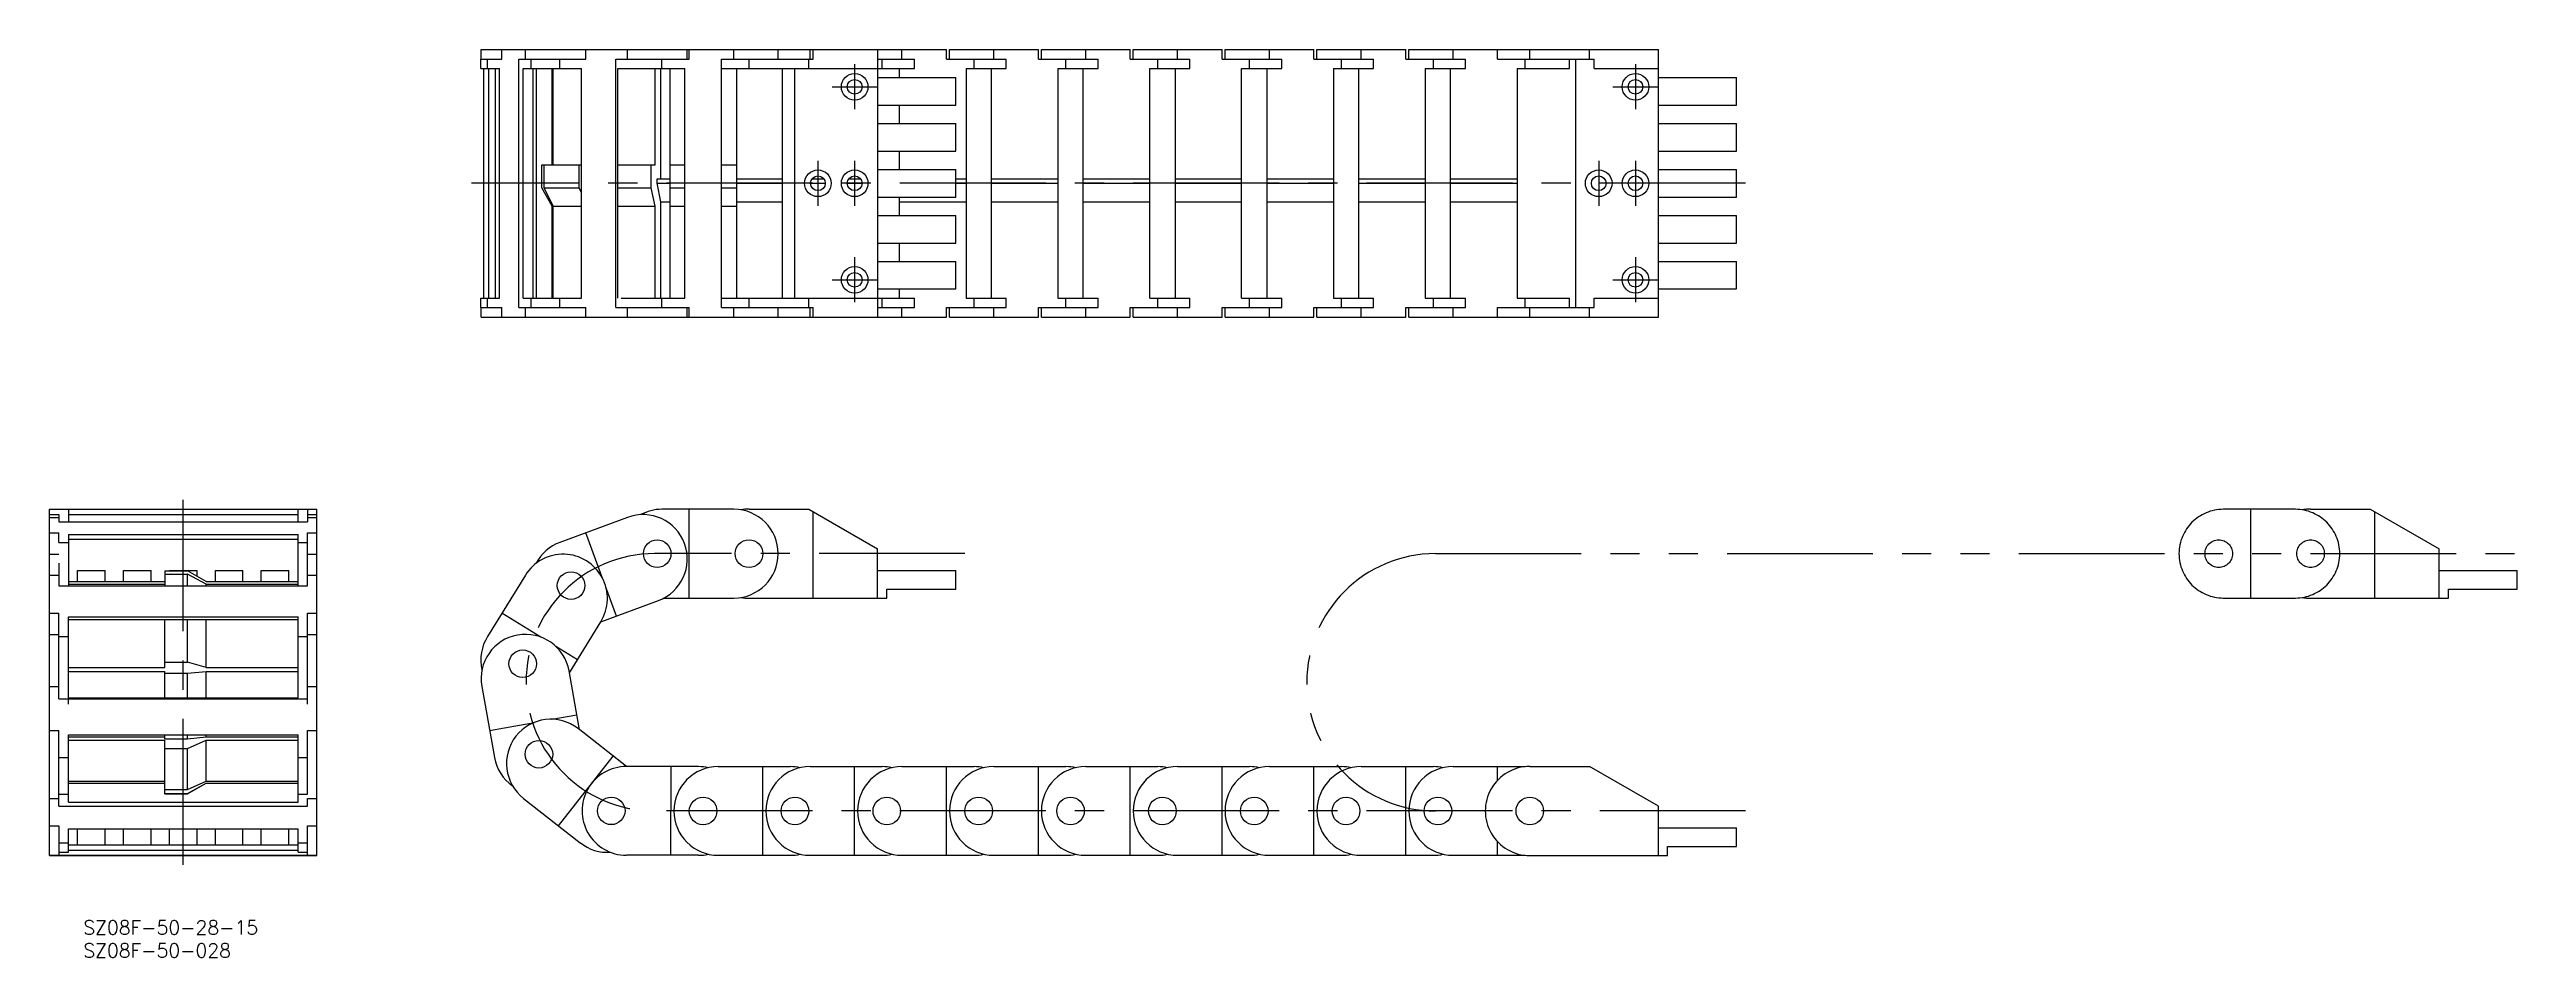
# Model space of a CAD drawing. Extents: x -58 to 481, y -22 to 175.
import ezdxf

# ---------------------------------------------------------------- set-up
doc = ezdxf.new("R2010")
doc.units = 0
doc.linetypes.add('CENTER', pattern=[50.8, 31.75, -6.35, 6.35, -6.35])
doc.linetypes.add('PHANTOM', pattern=[63.5, 31.75, -6.35, 6.35, -6.35, 6.35, -6.35])
doc.layers.get('0').update_dxf_attribs({"linetype": 'CONTINUOUS'})
doc.layers.add('CENTER', color=1, linetype='CENTER')
doc.styles.get("Standard").update_dxf_attribs({"font": 'txt.shx', "height": 3, "bigfont": 'bigfont.shx'})

msp = doc.modelspace()

# ---------------------------------------------------------------- linework, layer by layer
at = {"color": 7, "linetype": 'CONTINUOUS'}
for p, q in [((35.7, 173.35), (40.3, 173.35)), ((35.7, 171.3), (35.7, 173.35)), ((35.75, 173.35), (35.75, 175.4)), ((35.75, 175.4), (137.09, 175.4)), ((37.14, 171.3), (37.14, 173.35)), ((40.3, 173.35), (40.3, 175.4)), ((43.98, 173.35), (58.55, 173.35)), ((43.98, 119.25), (43.98, 173.35)), ((45.4, 173.35), (45.4, 175.4)), ((46.63, 171.3), (46.63, 173.35)), ((52.92, 171.3), (52.92, 173.35)), ((58.55, 173.35), (58.55, 175.4)), ((65.11, 119.25), (65.11, 173.35)), ((65.11, 173.35), (81.09, 173.35)), ((67.65, 173.35), (67.65, 175.4)), ((75.09, 171.3), (75.09, 173.35)), ((80.65, 173.35), (80.65, 175.4)), ((81.09, 173.35), (81.09, 175.4)), ((88.09, 119.25), (88.09, 173.35)), ((88.09, 173.35), (108.09, 173.35)), ((90.79, 173.35), (90.79, 175.4)), ((91.09, 175.41), (97.09, 175.41)), ((91.09, 175.4), (91.09, 175.41)), ((94.09, 171.3), (94.09, 173.35)), ((97.09, 175.4), (97.09, 175.41)), ((100.44, 173.35), (100.44, 175.4)), ((107.09, 171.3), (107.09, 173.35)), ((107.39, 173.35), (107.39, 175.4)), ((108.09, 173.35), (108.09, 175.4)), ((122.09, 175.4), (122.09, 117.2)), ((122.09, 173.35), (130.09, 173.35)), ((123.09, 171.3), (123.09, 173.35)), ((127.39, 173.35), (127.39, 175.4)), ((130.09, 171.3), (130.09, 173.35)), ((137.09, 173.35), (137.09, 175.4)), ((137.09, 173.35), (150.09, 173.35)), ((137.74, 173.35), (137.74, 175.4)), ((137.74, 175.4), (157.09, 175.4)), ((143.09, 171.3), (143.09, 173.35)), ((147.39, 173.35), (147.39, 175.4)), ((150.09, 171.3), (150.09, 173.35)), ((157.09, 173.35), (157.09, 175.4)), ((157.09, 173.35), (170.09, 173.35)), ((157.74, 173.35), (157.74, 175.4)), ((157.74, 175.4), (177.09, 175.4)), ((163.09, 171.3), (163.09, 173.35)), ((167.39, 173.35), (167.39, 175.4)), ((170.09, 171.3), (170.09, 173.35)), ((177.09, 173.35), (177.09, 175.4)), ((177.09, 173.35), (190.09, 173.35)), ((177.74, 173.35), (177.74, 175.4)), ((177.74, 175.4), (197.09, 175.4)), ((183.09, 171.3), (183.09, 173.35)), ((187.39, 173.35), (187.39, 175.4)), ((190.09, 171.3), (190.09, 173.35)), ((197.09, 173.35), (197.09, 175.4)), ((197.09, 173.35), (210.09, 173.35)), ((197.74, 173.35), (197.74, 175.4)), ((197.74, 175.4), (217.09, 175.4)), ((203.09, 171.3), (203.09, 173.35)), ((207.39, 173.35), (207.39, 175.4)), ((210.09, 171.3), (210.09, 173.35)), ((217.09, 173.35), (217.09, 175.4)), ((217.09, 173.35), (230.09, 173.35)), ((217.74, 173.35), (217.74, 175.4)), ((217.74, 175.4), (237.09, 175.4)), ((223.09, 171.3), (223.09, 173.35)), ((227.39, 173.35), (227.39, 175.4)), ((230.09, 171.3), (230.09, 173.35)), ((237.09, 173.35), (237.09, 175.4)), ((237.09, 173.35), (250.09, 173.35)), ((237.74, 173.35), (237.74, 175.4)), ((237.74, 175.4), (292.09, 175.4)), ((243.09, 171.3), (243.09, 173.35)), ((247.39, 173.35), (247.39, 175.4)), ((250.09, 171.3), (250.09, 173.35)), ((257.09, 173.35), (257.09, 175.4)), ((257.09, 173.35), (278.09, 173.35)), ((263.09, 171.3), (263.09, 173.35)), ((264.09, 173.35), (264.09, 175.4)), ((272.74, 171.3), (272.74, 173.35)), ((274.09, 119.25), (274.09, 173.35)), ((277.09, 173.35), (277.09, 175.4)), ((278.09, 171.3), (278.09, 173.35)), ((292.09, 117.2), (292.09, 175.4)), ((35.7, 171.3), (39.77, 171.3)), ((36.38, 121.3), (36.38, 171.3)), ((37.46, 121.3), (37.46, 171.3)), ((38.87, 121.3), (38.87, 171.3)), ((39.77, 121.3), (39.77, 171.3)), ((44.91, 171.3), (57.61, 171.3)), ((44.91, 121.3), (44.91, 171.3)), ((47.12, 121.3), (47.12, 171.3)), ((47.8, 121.3), (47.8, 171.3)), ((51.26, 150.3), (51.26, 171.3)), ((51.42, 150.3), (51.42, 171.3)), ((57.61, 121.3), (57.61, 171.3)), ((65.5, 121.3), (65.5, 171.3)), ((65.5, 171.3), (80.09, 171.3)), ((73.62, 150.3), (73.62, 171.3)), ((74.87, 147.3), (74.87, 171.3)), ((76.84, 171.3), (76.84, 121.3)), ((80.09, 121.3), (80.09, 171.3)), ((88.09, 171.3), (130.09, 171.3)), ((91.34, 171.3), (91.34, 121.3)), ((101.34, 171.3), (101.34, 121.3)), ((104.09, 121.3), (104.09, 171.3)), ((122.09, 169.3), (139.09, 169.3)), ((126.84, 169.3), (126.84, 171.3)), ((139.09, 163.3), (139.09, 169.3)), ((141.34, 171.3), (141.34, 121.3)), ((141.34, 171.3), (150.09, 171.3)), ((146.84, 171.3), (146.84, 121.3)), ((161.34, 171.3), (161.34, 121.3)), ((161.34, 171.3), (170.09, 171.3)), ((166.84, 121.3), (166.84, 171.3)), ((181.34, 121.3), (181.34, 171.3)), ((181.34, 171.3), (190.09, 171.3)), ((186.84, 171.3), (186.84, 121.3)), ((201.34, 121.3), (201.34, 171.3)), ((201.34, 171.3), (210.09, 171.3)), ((206.84, 171.3), (206.84, 121.3)), ((221.34, 171.3), (221.34, 121.3)), ((221.34, 171.3), (230.09, 171.3)), ((226.84, 121.3), (226.84, 171.3)), ((241.34, 171.3), (241.34, 121.3)), ((241.34, 171.3), (250.09, 171.3)), ((246.84, 121.3), (246.84, 171.3)), ((261.34, 171.3), (261.34, 121.3)), ((261.34, 171.3), (272.74, 171.3)), ((278.09, 171.3), (292.09, 171.3)), ((292.09, 169.3), (309.09, 169.3)), ((309.09, 163.3), (309.09, 169.3)), ((122.09, 163.3), (139.09, 163.3)), ((126.84, 159.3), (126.84, 163.3)), ((292.09, 163.3), (309.09, 163.3)), ((122.09, 159.3), (139.09, 159.3)), ((139.09, 153.3), (139.09, 159.3)), ((292.09, 159.3), (309.09, 159.3)), ((309.09, 153.3), (309.09, 159.3)), ((122.09, 153.3), (139.09, 153.3)), ((126.84, 149.3), (126.84, 153.3)), ((292.09, 153.3), (309.09, 153.3)), ((48.99, 150.3), (57.61, 150.3)), ((48.99, 145.33), (48.99, 150.3)), ((49.45, 145.33), (49.45, 150.3)), ((57.08, 145.33), (57.08, 150.3)), ((65.5, 150.3), (73.62, 150.3)), ((72.81, 145.33), (72.81, 150.3)), ((74.07, 147.3), (76.84, 147.3)), ((74.07, 146.3), (74.07, 147.3)), ((74.87, 142.3), (74.07, 146.3)), ((74.07, 146.3), (76.84, 146.3)), ((76.84, 150.3), (80.09, 150.3)), ((88.09, 150.3), (91.34, 150.3)), ((91.34, 147.3), (101.34, 147.3)), ((91.34, 146.3), (101.34, 146.3)), ((107.49, 146.3), (110.69, 146.3)), ((107.84, 147.3), (110.34, 147.3)), ((115.49, 146.3), (118.69, 146.3)), ((115.84, 147.3), (118.34, 147.3)), ((122.09, 149.3), (139.09, 149.3)), ((139.09, 143.3), (139.09, 149.3)), ((139.09, 147.3), (141.34, 147.3)), ((139.09, 146.3), (141.34, 146.3)), ((146.84, 147.3), (161.34, 147.3)), ((146.84, 146.3), (161.34, 146.3)), ((166.84, 147.3), (181.34, 147.3)), ((166.84, 146.3), (181.34, 146.3)), ((186.84, 147.3), (201.34, 147.3)), ((186.84, 146.3), (201.34, 146.3)), ((206.84, 147.3), (221.34, 147.3)), ((206.84, 146.3), (221.34, 146.3)), ((226.84, 147.3), (241.34, 147.3)), ((226.84, 146.3), (241.34, 146.3)), ((246.84, 147.3), (261.34, 147.3)), ((246.84, 146.3), (261.34, 146.3)), ((292.09, 149.3), (309.09, 149.3)), ((309.09, 143.3), (309.09, 149.3)), ((51.26, 141.33), (48.99, 145.33)), ((49.45, 145.33), (57.08, 145.33)), ((51.42, 141.33), (49.45, 145.33)), ((51.26, 121.3), (51.26, 141.33)), ((51.42, 141.33), (57.61, 141.33)), ((51.42, 121.3), (51.42, 141.33)), ((57.61, 144.24), (57.08, 145.33)), ((65.5, 145.33), (72.81, 145.33)), ((65.5, 141.33), (73.62, 141.33)), ((73.62, 141.33), (72.81, 145.33)), ((73.62, 121.3), (73.62, 141.33)), ((74.87, 121.3), (74.87, 142.3)), ((74.87, 142.3), (76.84, 142.3)), ((76.84, 145.33), (80.09, 145.33)), ((76.84, 141.33), (80.09, 141.33)), ((88.09, 145.33), (91.34, 145.33)), ((88.09, 141.33), (91.34, 141.33)), ((91.34, 142.3), (101.34, 142.3)), ((122.09, 143.3), (139.09, 143.3)), ((126.84, 139.3), (126.84, 143.3)), ((126.84, 142.3), (141.34, 142.3)), ((146.84, 142.3), (161.34, 142.3)), ((166.84, 142.3), (181.34, 142.3)), ((186.84, 142.3), (201.34, 142.3)), ((206.84, 142.3), (221.34, 142.3)), ((226.84, 142.3), (241.34, 142.3)), ((246.84, 142.3), (261.34, 142.3)), ((292.09, 143.3), (309.09, 143.3)), ((122.09, 139.3), (139.09, 139.3)), ((139.09, 133.3), (139.09, 139.3)), ((292.09, 139.3), (309.09, 139.3)), ((309.09, 133.3), (309.09, 139.3)), ((122.09, 133.3), (139.09, 133.3)), ((126.84, 129.3), (126.84, 133.3)), ((292.09, 133.3), (309.09, 133.3)), ((122.09, 129.3), (139.09, 129.3)), ((139.09, 123.3), (139.09, 129.3)), ((292.09, 129.3), (309.09, 129.3)), ((309.09, 123.3), (309.09, 129.3)), ((35.7, 119.25), (35.7, 121.3)), ((35.7, 121.3), (39.77, 121.3)), ((35.7, 119.25), (40.3, 119.25)), ((35.75, 117.2), (35.75, 119.25)), ((37.14, 119.25), (37.14, 121.3)), ((40.3, 117.2), (40.3, 119.25)), ((43.98, 119.25), (58.55, 119.25)), ((44.91, 121.3), (57.61, 121.3)), ((45.4, 117.2), (45.4, 119.25)), ((46.63, 119.25), (46.63, 121.3)), ((52.92, 119.25), (52.92, 121.3)), ((58.55, 117.2), (58.55, 119.25)), ((65.11, 119.25), (81.09, 119.25)), ((66.25, 121.3), (80.09, 121.3)), ((67.65, 117.2), (67.65, 119.25)), ((75.09, 119.25), (75.09, 121.3)), ((80.65, 117.2), (80.65, 119.25)), ((81.09, 117.2), (81.09, 119.25)), ((88.09, 121.3), (130.09, 121.3)), ((88.09, 119.25), (108.09, 119.25)), ((90.79, 117.2), (90.79, 119.25)), ((94.09, 119.25), (94.09, 121.3)), ((100.44, 117.2), (100.44, 119.25)), ((107.09, 119.25), (107.09, 121.3)), ((107.39, 117.2), (107.39, 119.25)), ((108.09, 117.2), (108.09, 119.25)), ((122.09, 123.3), (139.09, 123.3)), ((122.09, 119.25), (130.09, 119.25)), ((123.09, 119.25), (123.09, 121.3)), ((126.84, 121.3), (126.84, 123.3)), ((127.39, 117.2), (127.39, 119.25)), ((130.09, 119.25), (130.09, 121.3)), ((137.09, 119.25), (150.09, 119.25)), ((137.09, 117.2), (137.09, 119.25)), ((137.74, 117.2), (137.74, 119.25)), ((141.34, 121.3), (150.09, 121.3)), ((143.09, 119.25), (143.09, 121.3)), ((147.39, 117.2), (147.39, 119.25)), ((150.09, 119.25), (150.09, 121.3)), ((157.09, 119.25), (170.09, 119.25)), ((157.09, 117.2), (157.09, 119.25)), ((157.74, 117.2), (157.74, 119.25)), ((161.34, 121.3), (170.09, 121.3)), ((163.09, 119.25), (163.09, 121.3)), ((167.39, 117.2), (167.39, 119.25)), ((170.09, 119.25), (170.09, 121.3)), ((177.09, 119.25), (190.09, 119.25)), ((177.09, 117.2), (177.09, 119.25)), ((177.74, 117.2), (177.74, 119.25)), ((181.34, 121.3), (190.09, 121.3)), ((183.09, 119.25), (183.09, 121.3)), ((187.39, 117.2), (187.39, 119.25)), ((190.09, 119.25), (190.09, 121.3)), ((197.09, 119.25), (210.09, 119.25)), ((197.09, 117.2), (197.09, 119.25)), ((197.74, 117.2), (197.74, 119.25)), ((201.34, 121.3), (210.09, 121.3)), ((203.09, 119.25), (203.09, 121.3)), ((207.39, 117.2), (207.39, 119.25)), ((210.09, 119.25), (210.09, 121.3)), ((217.09, 119.25), (230.09, 119.25)), ((217.09, 117.2), (217.09, 119.25)), ((217.74, 117.2), (217.74, 119.25)), ((221.34, 121.3), (230.09, 121.3)), ((223.09, 119.25), (223.09, 121.3)), ((227.39, 117.2), (227.39, 119.25)), ((230.09, 119.25), (230.09, 121.3)), ((237.09, 119.25), (250.09, 119.25)), ((237.09, 117.2), (237.09, 119.25)), ((237.74, 117.2), (237.74, 119.25)), ((241.34, 121.3), (250.09, 121.3)), ((243.09, 119.25), (243.09, 121.3)), ((247.39, 117.2), (247.39, 119.25)), ((250.09, 119.25), (250.09, 121.3)), ((257.09, 119.25), (278.09, 119.25)), ((257.09, 117.2), (257.09, 119.25)), ((261.34, 121.3), (272.74, 121.3)), ((263.09, 119.25), (263.09, 121.3)), ((264.09, 117.2), (264.09, 119.25)), ((272.74, 119.25), (272.74, 121.3)), ((277.09, 117.2), (277.09, 119.25)), ((278.09, 121.3), (292.09, 121.3)), ((278.09, 119.25), (278.09, 121.3)), ((292.09, 123.3), (309.09, 123.3)), ((35.75, 117.2), (137.09, 117.2)), ((91.09, 117.19), (91.09, 117.2)), ((91.09, 117.19), (97.09, 117.19)), ((97.09, 117.19), (97.09, 117.2)), ((137.74, 117.2), (157.09, 117.2)), ((157.74, 117.2), (177.09, 117.2)), ((177.74, 117.2), (197.09, 117.2)), ((197.74, 117.2), (217.09, 117.2)), ((217.74, 117.2), (237.09, 117.2)), ((237.74, 117.2), (292.09, 117.2)), ((-58.2, 0), (-58.2, 75.35)), ((-58.2, 75.35), (0, 75.35)), ((-58.2, 74.2), (-56.15, 74.2)), ((-58.2, 73.6), (-56.15, 73.6)), ((-58.2, 70.23), (-56.15, 70.23)), ((-56.15, 75.4), (-54.1, 75.4)), ((-56.15, 75.35), (-56.15, 75.4)), ((-56.15, 74.2), (-56.15, 72.66)), ((-56.15, 72.66), (-2.05, 72.66)), ((-56.15, 68.15), (-56.15, 70.23)), ((-54.1, 75.4), (-54.1, 72.66)), ((-54.1, 74.25), (-4.1, 74.25)), ((-4.1, 72.66), (-4.1, 75.4)), ((-4.1, 75.4), (-2.05, 75.4)), ((-2.05, 75.4), (-2.05, 72.66)), ((-2.05, 74.2), (0, 74.2)), ((-2.05, 73.6), (0, 73.6)), ((-2.05, 58.72), (-2.05, 70.23)), ((-2.05, 70.23), (0, 70.23)), ((0, 0), (0, 75.35)), ((67.65, 73.6), (52.92, 68.15)), ((62.28, 60.18), (58.55, 70.23)), ((90.79, 75.35), (75.09, 75.35)), ((81.09, 56.05), (81.09, 75.35)), ((94.09, 75.4), (107.09, 75.4)), ((107.09, 75.4), (122.09, 66.74)), ((108.09, 56), (108.09, 74.82)), ((-58.21, 62.7), (-58.21, 68.7)), ((-58.21, 68.7), (-58.2, 68.7)), ((-58.2, 65.59), (-56.15, 65.59)), ((-56.15, 68.15), (-54.1, 68.15)), ((-54.1, 69.88), (-4.1, 69.88)), ((-54.1, 69.88), (-54.1, 58.72)), ((-54.1, 68.85), (-4.1, 68.85)), ((-4.1, 58.72), (-4.1, 69.88)), ((-4.1, 68.15), (-2.05, 68.15)), ((-2.05, 65.59), (0, 65.59)), ((0, 68.7), (0.01, 68.7)), ((0.01, 62.7), (0.01, 68.7)), ((122.09, 56), (122.09, 66.74)), ((-58.21, 62.7), (-58.2, 62.7)), ((-58.2, 61.02), (-56.15, 61.02)), ((-56.15, 63.65), (-56.15, 58.72)), ((-54.1, 59.65), (-33.1, 59.65)), ((-52.1, 62), (-46.1, 62)), ((-52.1, 59.65), (-52.1, 62)), ((-46.1, 59.65), (-46.1, 62)), ((-42.1, 62), (-36.1, 62)), ((-42.1, 59.65), (-42.1, 62)), ((-36.1, 59.65), (-36.1, 62)), ((-33.1, 61.96), (-28.14, 61.96)), ((-33.1, 61.96), (-33.1, 58.72)), ((-33.1, 61.24), (-28.14, 61.24)), ((-32.1, 62), (-26.1, 62)), ((-32.1, 61.96), (-32.1, 62)), ((-24.14, 59.65), (-28.14, 61.96)), ((-24.14, 59.07), (-28.14, 61.24)), ((-28.14, 58.72), (-28.14, 61.24)), ((-26.1, 60.78), (-26.1, 62)), ((-24.14, 59.65), (-4.1, 59.65)), ((-22.1, 62), (-16.1, 62)), ((-22.1, 59.65), (-22.1, 62)), ((-16.1, 59.65), (-16.1, 62)), ((-12.1, 62), (-6.1, 62)), ((-12.1, 59.65), (-12.1, 62)), ((-6.1, 59.65), (-6.1, 62)), ((-2.05, 61.02), (0, 61.02)), ((0, 62.7), (0.01, 62.7)), ((45.4, 61.02), (37.14, 47.66)), ((122.09, 62), (139.09, 62)), ((139.09, 58), (139.09, 62)), ((-56.15, 58.72), (-2.05, 58.72)), ((-54.1, 59.07), (-33.1, 59.07)), ((-24.14, 59.07), (-4.1, 59.07)), ((-24.14, 58.72), (-24.14, 59.07)), ((61.8, 50.85), (74.35, 55.5)), ((65.26, 52.13), (62.94, 58.38)), ((75.56, 56.05), (90.79, 56.05)), ((94.09, 56), (124.09, 56)), ((124.09, 56), (124.09, 58)), ((124.09, 58), (139.09, 58)), ((-58.2, 52.77), (-56.15, 52.77)), ((-56.15, 34.14), (-56.15, 52.77)), ((-54.1, 51.92), (-4.1, 51.92)), ((-54.1, 32.94), (-54.1, 51.92)), ((-54.1, 51.34), (-4.1, 51.34)), ((-33.1, 40.9), (-33.1, 51.34)), ((-28.14, 42.11), (-28.14, 51.34)), ((-24.14, 40.9), (-24.14, 51.34)), ((-4.1, 34.33), (-4.1, 51.92)), ((-2.05, 32.94), (-2.05, 52.77)), ((-2.05, 52.77), (0, 52.77)), ((48.75, 47.54), (40.3, 52.77)), ((54.97, 39.8), (61.81, 50.87)), ((-58.2, 48.14), (-56.15, 48.14)), ((-56.15, 47.66), (-54.1, 47.66)), ((-4.1, 47.66), (-2.05, 47.66)), ((-2.05, 48.14), (0, 48.14)), ((56.71, 42.62), (52.01, 45.53)), ((-54.1, 40.9), (-33.1, 40.9)), ((-54.1, 40.09), (-33.1, 40.09)), ((-33.1, 42.11), (-28.14, 42.11)), ((-33.1, 34.33), (-33.1, 40.09)), ((-33.1, 39.69), (-28.14, 39.69)), ((-24.14, 40.9), (-28.14, 42.11)), ((-28.14, 39.69), (-24.14, 40.09)), ((-28.14, 34.33), (-28.14, 39.69)), ((-24.14, 40.9), (-4.1, 40.9)), ((-24.14, 40.09), (-4.1, 40.09)), ((-24.14, 34.33), (-24.14, 40.09)), ((57.19, 27.38), (54.9, 40.19)), ((-58.2, 36.79), (-56.15, 36.79)), ((-56.15, 34.14), (-2.05, 34.14)), ((-54.1, 34.33), (-4.1, 34.33)), ((-2.05, 36.79), (0, 36.79)), ((35.9, 36.79), (38.66, 21.34)), ((-58.2, 27.24), (-56.15, 27.24)), ((-56.15, 10.75), (-56.15, 27.24)), ((-2.05, 13.38), (-2.05, 27.24)), ((-2.05, 27.24), (0, 27.24)), ((37.61, 27.24), (47.39, 28.99)), ((51.16, 29.66), (56.61, 30.64)), ((67.43, 19.37), (56.88, 27.62)), ((-54.1, 26.26), (-4.1, 26.26)), ((-54.1, 11.62), (-54.1, 26.26)), ((-54.1, 25.82), (-33.1, 25.82)), ((-54.1, 25.12), (-33.1, 25.12)), ((-33.1, 25.41), (-33.1, 26.26)), ((-33.1, 25.41), (-28.14, 25.41)), ((-33.1, 13.44), (-33.1, 25.12)), ((-33.1, 23.3), (-28.14, 23.3)), ((-28.14, 25.41), (-28.14, 26.26)), ((-28.14, 25.41), (-24.14, 25.82)), ((-28.14, 23.3), (-24.14, 25.12)), ((-28.14, 14.37), (-28.14, 23.3)), ((-24.14, 25.82), (-24.14, 26.26)), ((-24.14, 25.82), (-4.1, 25.82)), ((-24.14, 25.12), (-4.1, 25.12)), ((-24.14, 16.19), (-24.14, 25.12)), ((-4.1, 11.62), (-4.1, 26.26)), ((52.63, 6.44), (64.52, 21.64)), ((-56.15, 21.34), (-54.1, 21.34)), ((-54.1, 16.19), (-33.1, 16.19)), ((-28.14, 14.37), (-24.14, 16.19)), ((-24.14, 16.19), (-4.1, 16.19)), ((-4.1, 21.34), (-2.05, 21.34)), ((77.11, 19.36), (67.41, 19.37)), ((83.11, 19.35), (67.41, 19.37)), ((77.08, 0.06), (77.11, 19.36)), ((87.39, 19.35), (103.09, 19.35)), ((97.09, 0.05), (97.09, 19.35)), ((107.39, 19.35), (123.09, 19.35)), ((117.09, 0.05), (117.09, 19.35)), ((127.39, 19.35), (143.09, 19.35)), ((137.09, 0.05), (137.09, 19.35)), ((147.39, 19.35), (163.09, 19.35)), ((157.09, 0.05), (157.09, 19.35)), ((167.39, 19.35), (183.09, 19.35)), ((177.09, 0.05), (177.09, 19.35)), ((187.39, 19.35), (203.09, 19.35)), ((197.09, 0.05), (197.09, 19.35)), ((207.39, 19.35), (223.09, 19.35)), ((217.09, 0.05), (217.09, 19.35)), ((227.39, 19.35), (243.09, 19.35)), ((237.09, 0.05), (237.09, 19.35)), ((247.39, 19.35), (263.09, 19.35)), ((257.09, 16.41), (257.09, 19.35)), ((264.09, 19.4), (277.09, 19.4)), ((292.09, 10.74), (277.09, 19.4)), ((-58.2, 12.42), (-56.15, 12.42)), ((-56.15, 13.38), (-54.1, 13.38)), ((-54.1, 15.78), (-33.1, 15.78)), ((-54.1, 15.75), (-33.1, 15.75)), ((-54.1, 15.75), (-33.1, 15.75)), ((-54.1, 11.62), (-4.1, 11.62)), ((-33.1, 14.37), (-28.14, 14.37)), ((-33.1, 13.47), (-28.14, 13.47)), ((-33.1, 13.44), (-28.14, 13.44)), ((-33.1, 13.44), (-28.14, 13.44)), ((-28.14, 13.47), (-24.14, 15.78)), ((-28.14, 13.44), (-24.14, 15.75)), ((-28.14, 13.44), (-24.14, 15.75)), ((-28.14, 13.44), (-28.14, 13.47)), ((-24.14, 15.78), (-4.1, 15.78)), ((-24.14, 15.75), (-24.14, 15.78)), ((-24.14, 15.75), (-4.1, 15.75)), ((-24.14, 15.75), (-4.1, 15.75)), ((-4.1, 13.38), (-2.05, 13.38)), ((-2.05, 12.42), (0, 12.42)), ((-2.05, 10.75), (-2.05, 12.42)), ((44.99, 12.42), (57.36, 2.74)), ((-58.2, 6.44), (-56.15, 6.44)), ((-56.15, 10.75), (-2.05, 10.75)), ((-56.15, 6.44), (-56.15, 0.07)), ((-54.1, 5.82), (-4.1, 5.82)), ((-54.1, 0.7), (-54.1, 5.82)), ((-52.1, 2.3), (-52.1, 5.82)), ((-46.1, 2.3), (-46.1, 5.82)), ((-42.1, 2.3), (-42.1, 5.82)), ((-36.1, 2.3), (-36.1, 5.82)), ((-32.1, 2.3), (-32.1, 5.82)), ((-26.1, 2.3), (-26.1, 5.82)), ((-22.1, 2.3), (-22.1, 5.82)), ((-16.1, 2.3), (-16.1, 5.82)), ((-12.1, 2.3), (-12.1, 5.82)), ((-6.1, 2.3), (-6.1, 5.82)), ((-4.1, 0.7), (-4.1, 5.82)), ((-2.05, 0.07), (-2.05, 6.44)), ((-2.05, 6.44), (0, 6.44)), ((292.09, 0), (292.09, 10.74)), ((292.09, 6), (309.09, 6)), ((309.09, 2), (309.09, 6)), ((-58.2, 0.07), (-56.15, 0.07)), ((-58.2, 0.06), (-56.15, 0.06)), ((-58.2, 0.05), (0, 0.05)), ((-58.2, 0), (0, 0)), ((-56.15, 2.74), (-54.1, 2.74)), ((-56.15, 0.7), (-54.1, 0.7)), ((-56.15, 0.07), (-2.05, 0.07)), ((-56.15, 0.06), (-56.15, 0)), ((-56.15, 0.05), (-54.1, 0.05)), ((-54.1, 2.3), (-4.1, 2.3)), ((-54.1, 1.17), (-4.1, 1.17)), ((-54.1, 0.06), (-4.1, 0.06)), ((-54.1, 0.05), (-54.1, 0.06)), ((-4.1, 2.74), (-2.05, 2.74)), ((-4.1, 0.7), (-2.05, 0.7)), ((-4.1, 0.05), (-4.1, 0.06)), ((-4.1, 0.05), (-2.05, 0.05)), ((-2.05, 0.07), (0, 0.07)), ((-2.05, 0.06), (0, 0.06)), ((-2.05, 0), (-2.05, 0.06)), ((83.08, 0.05), (67.38, 0.07)), ((87.39, 0.05), (103.09, 0.05)), ((107.39, 0.05), (123.09, 0.05)), ((127.39, 0.05), (143.09, 0.05)), ((147.39, 0.05), (163.09, 0.05)), ((167.39, 0.05), (183.09, 0.05)), ((187.39, 0.05), (203.09, 0.05)), ((207.39, 0.05), (223.09, 0.05)), ((227.39, 0.05), (243.09, 0.05)), ((247.39, 0.05), (263.09, 0.05)), ((257.09, 0.05), (257.09, 2.99)), ((294.09, 0), (294.09, 2)), ((294.09, 2), (309.09, 2)), ((264.09, 0), (294.09, 0))]:
    msp.add_line(p, q, dxfattribs=at)
at = {"color": 3, "linetype": 'PHANTOM'}
for p, q in [((430.79, 75.35), (415.09, 75.35)), ((421.09, 56.05), (421.09, 75.35)), ((434.09, 75.4), (447.09, 75.4)), ((447.09, 75.4), (462.09, 66.74)), ((448.09, 56), (448.09, 74.82)), ((243.54, 65.7), (481.09, 65.7)), ((462.09, 56), (462.09, 66.74)), ((462.09, 62), (479.09, 62)), ((479.09, 58), (479.09, 62)), ((415.09, 56.05), (430.79, 56.05)), ((434.09, 56), (464.09, 56)), ((464.09, 58), (479.09, 58)), ((464.09, 56), (464.09, 58))]:
    msp.add_line(p, q, dxfattribs=at)
at = {"color": 7, "linetype": 'CONTINUOUS'}
for centre, radius in [((117.09, 167.3), 2.9), ((117.09, 167.3), 1.6), ((287.09, 167.3), 2.9), ((287.09, 167.3), 1.6), ((109.09, 146.3), 2.9), ((109.09, 146.3), 1.6), ((117.09, 146.3), 2.9), ((117.09, 146.3), 1.6), ((279.09, 146.3), 2.9), ((279.09, 146.3), 1.6), ((287.09, 146.3), 2.9), ((287.09, 146.3), 1.6), ((117.09, 125.3), 2.9), ((117.09, 125.3), 1.6), ((287.09, 125.3), 2.9), ((287.09, 125.3), 1.6), ((74.09, 65.7), 3), ((94.09, 65.7), 3), ((55.34, 58.75), 3), ((44.82, 41.74), 3), ((48.34, 22.05), 3), ((64.09, 9.73), 3), ((84.09, 9.7), 3), ((104.09, 9.7), 3), ((124.09, 9.7), 3), ((144.09, 9.7), 3), ((164.09, 9.7), 3), ((184.09, 9.7), 3), ((204.09, 9.7), 3), ((224.09, 9.7), 3), ((244.09, 9.7), 3), ((264.09, 9.7), 3)]:
    msp.add_circle(centre, radius, dxfattribs=at)
at = {"color": 3, "linetype": 'PHANTOM'}
for centre in [(414.09, 65.7), (434.09, 65.7)]:
    msp.add_circle(centre, 3, dxfattribs=at)
at = {"color": 7, "linetype": 'CONTINUOUS'}
for centre, radius, start, end in [((71, 64.55), 9.65, 290.3342, 110.3342), ((75.09, 65.7), 9.65, 90, 118.3734), ((90.79, 65.7), 9.65, 270, 90), ((94.09, 65.7), 9.7, 89.9997, 100.6736), ((53.6, 55.94), 9.65, 328.275, 148.275), ((56.28, 59.1), 9.65, 110.3342, 152.0933), ((94.09, 65.7), 9.7, 259.3264, 270.0003), ((45.35, 42.59), 9.65, 148.275, 193.0222), ((45.4, 38.49), 9.65, 10.1247, 190.1247), ((50.94, 20.02), 9.65, 51.9744, 231.9744), ((48.16, 23.03), 9.65, 190.1247, 234.8719), ((67.39, 9.72), 9.65, 89.9151, 269.9151), ((87.39, 9.7), 9.65, 90, 270), ((83.09, 9.7), 9.65, 77.1068, 89.9151), ((107.39, 9.7), 9.65, 90, 270), ((103.09, 9.7), 9.65, 77.1266, 90), ((127.39, 9.7), 9.65, 90, 270), ((123.09, 9.7), 9.65, 77.1266, 90), ((147.39, 9.7), 9.65, 90, 270), ((143.09, 9.7), 9.65, 77.1266, 90), ((167.39, 9.7), 9.65, 90, 270), ((163.09, 9.7), 9.65, 77.1266, 90), ((187.39, 9.7), 9.65, 90, 270), ((183.09, 9.7), 9.65, 77.1266, 90), ((207.39, 9.7), 9.65, 90, 270), ((203.09, 9.7), 9.65, 77.1266, 90), ((227.39, 9.7), 9.65, 90, 270), ((223.09, 9.7), 9.65, 77.1266, 90), ((247.39, 9.7), 9.65, 90, 270), ((243.09, 9.7), 9.65, 77.1266, 90), ((264.09, 9.7), 9.7, 89.9997, 270.0003), ((263.09, 9.7), 9.65, 89.9038, 90), ((63.31, 10.35), 9.65, 231.9743, 273.7335), ((83.09, 9.7), 9.65, 269.9152, 282.8537), ((103.09, 9.7), 9.65, 270, 282.8735), ((123.09, 9.7), 9.65, 270, 282.8735), ((143.09, 9.7), 9.65, 270, 282.8734), ((163.09, 9.7), 9.65, 270, 282.8734), ((183.09, 9.7), 9.65, 270, 282.8734), ((203.09, 9.7), 9.65, 270, 282.8735), ((223.09, 9.7), 9.65, 270, 282.8735), ((243.09, 9.7), 9.65, 270, 282.8734), ((263.09, 9.7), 9.65, 270, 270.0963)]:
    msp.add_arc(centre, radius, start, end, dxfattribs=at)
at = {"color": 3, "linetype": 'PHANTOM'}
for centre, radius, start, end in [((415.09, 65.7), 9.65, 90, 270), ((430.79, 65.7), 9.65, 270, 90), ((434.09, 65.7), 9.7, 89.9997, 100.6736), ((243.54, 37.7), 28, 90, 270), ((434.09, 65.7), 9.7, 259.3264, 270.0003)]:
    msp.add_arc(centre, radius, start, end, dxfattribs=at)
at = {"layer": 'CENTER', "color": 1, "linetype": 'CENTER'}
for p, q in [((112.19, 167.3), (121.99, 167.3)), ((117.09, 172.2), (117.09, 162.4)), ((282.19, 167.3), (291.99, 167.3)), ((287.09, 172.2), (287.09, 162.4)), ((109.09, 151.2), (109.09, 141.4)), ((117.09, 151.2), (117.09, 141.4)), ((279.09, 151.2), (279.09, 141.4)), ((287.09, 151.2), (287.09, 141.4)), ((311.09, 146.3), (33.7, 146.3)), ((117.09, 130.2), (117.09, 120.4)), ((287.09, 130.2), (287.09, 120.4)), ((112.19, 125.3), (121.99, 125.3)), ((282.19, 125.3), (291.99, 125.3)), ((-29.1, -2), (-29.1, 77.4)), ((141.09, 65.7), (73.54, 65.7)), ((311.09, 9.7), (73.54, 9.7))]:
    msp.add_line(p, q, dxfattribs=at)
msp.add_arc((73.54, 37.7), 28, 90, 270, dxfattribs=at)

# ---------------------------------------------------------------- texts
at = {"color": 7, "linetype": 'CONTINUOUS'}
for s, p in [('SZ08F-50-28-15', (-50.85, -17.17)), ('SZ08F-50-028', (-50.85, -22.17))]:
    msp.add_text(s, height=3, dxfattribs=at).set_placement(p)

doc.saveas('drawing.dxf')
